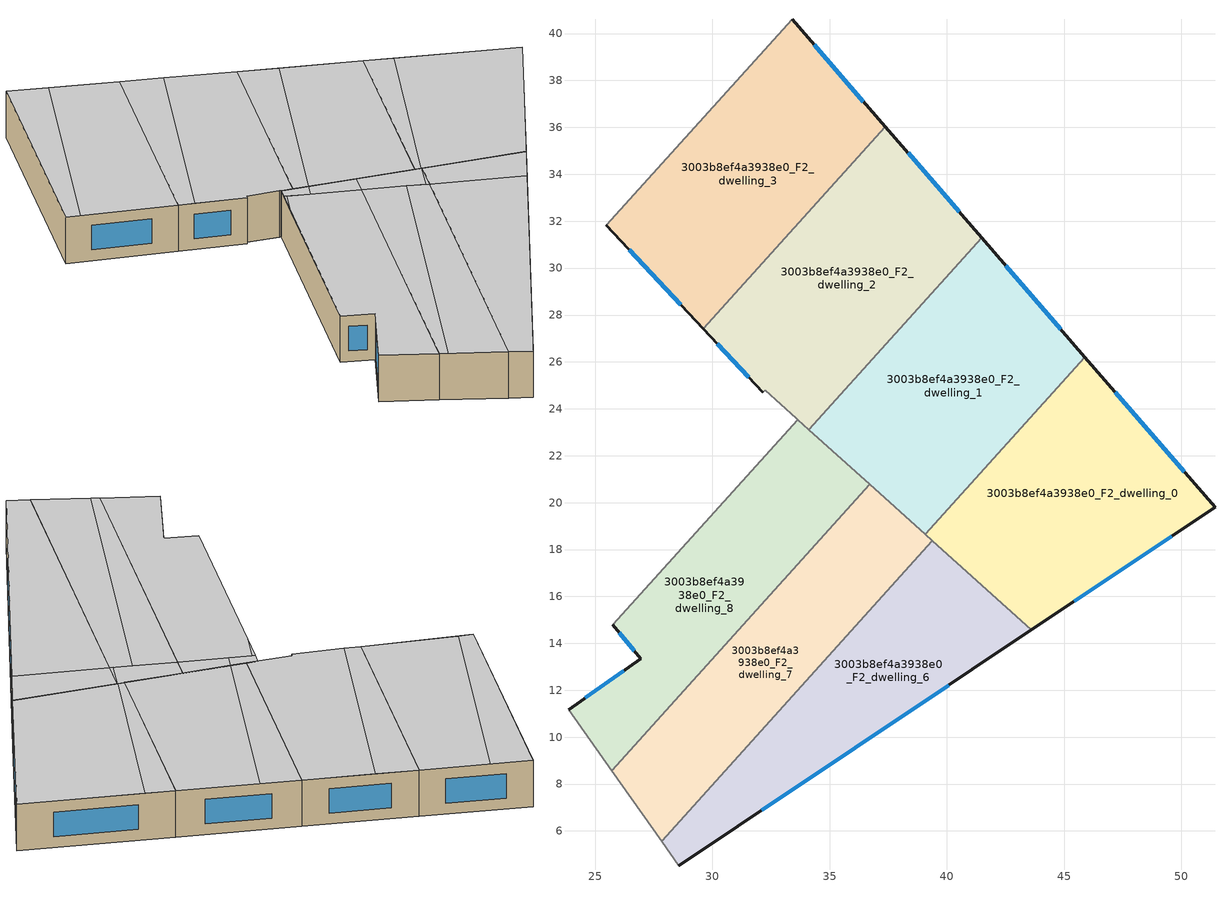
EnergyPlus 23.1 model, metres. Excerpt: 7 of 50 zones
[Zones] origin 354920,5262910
3003b8ef4a3938e0_F2_dwelling_0
 floor to 3003b8ef4a3938e0_F1_dwelling_0 (EU_floor_Construction): 45.89,26.21 51.43,19.8 43.6,14.57 39.08,18.65 z6
 wall outside (EU_wall_Construction): 43.6,14.57 51.43,19.8 45.89,26.21 z6:9
 wall to 3003b8ef4a3938e0_F2_dwelling_1 (EU_wall_Construction): 45.89,26.21 39.08,18.65 z6:9
 wall to 3003b8ef4a3938e0_F2_dwelling_6 (EU_wall_Construction): 39.38,18.37 43.6,14.57 z6:9
 wall to 3003b8ef4a3938e0_F2_dwelling_7 (EU_wall_Construction): 39.08,18.65 39.38,18.37 z6:9
 window (EU_Window_Construction): 50.13,21.31 47.19,24.71 / 45.44,15.8 49.6,18.58 z6.7:8.3
 ceiling to 3003b8ef4a3938e0_F3_dwelling_0 (EU_floor_Construction): 51.43,19.8 46.95,24.98 39.35,18.4 43.6,14.57 z9
 ceiling to 3003b8ef4a3938e0_F3_dwelling_1 (EU_floor_Construction): 46.95,24.98 45.88,26.21 39.08,18.65 39.35,18.4 z9
3003b8ef4a3938e0_F2_dwelling_1
 floor to 3003b8ef4a3938e0_F1_dwelling_1 (EU_floor_Construction): 41.48,31.29 45.89,26.21 39.08,18.65 34.12,23.11 z6
 wall outside (EU_wall_Construction): 45.89,26.21 41.48,31.29 z6:9
 wall to 3003b8ef4a3938e0_F2_dwelling_2 (EU_wall_Construction): 41.48,31.29 34.12,23.11 z6:9
 wall to 3003b8ef4a3938e0_F2_dwelling_8 (EU_wall_Construction): 34.12,23.11 36.71,20.78 z6:9
 wall to 3003b8ef4a3938e0_F2_dwelling_7 (EU_wall_Construction): 36.71,20.78 39.08,18.65 z6:9
 window (EU_Window_Construction): 44.85,27.4 42.52,30.09 z6.7:8.3
 ceiling to 3003b8ef4a3938e0_F3_dwelling_1 (EU_floor_Construction): 39.08,18.65 45.88,26.21 42.94,29.61 34.77,22.53 z9
 ceiling to 3003b8ef4a3938e0_F3_dwelling_2 (EU_floor_Construction): 42.94,29.61 41.48,31.29 34.12,23.11 34.77,22.53 z9
3003b8ef4a3938e0_F2_dwelling_2
 floor to 3003b8ef4a3938e0_F1_dwelling_2 (EU_floor_Construction): 37.38,36.02 41.48,31.29 34.12,23.11 32.26,24.79 32.15,24.71 29.62,27.41 z6
 wall outside (EU_wall_Construction): 41.48,31.29 37.38,36.02 / 29.62,27.41 32.15,24.71 z6:9
 wall to 3003b8ef4a3938e0_F2_dwelling_3 (EU_wall_Construction): 37.38,36.02 29.62,27.41 z6:9
 wall to 3003b8ef4a3938e0_F2_dwelling_9 (EU_wall_Construction): 32.15,24.71 32.26,24.79 33.58,23.6 33.64,23.54 z6:9
 wall to 3003b8ef4a3938e0_F2_dwelling_8 (EU_wall_Construction): 33.64,23.54 34.12,23.11 z6:9
 window (EU_Window_Construction): 40.52,32.4 38.34,34.91 / 30.22,26.77 31.56,25.34 z6.7:8.3
 ceiling to 3003b8ef4a3938e0_F3_dwelling_2 (EU_floor_Construction): 34.12,23.11 41.48,31.29 38.91,34.26 30.24,26.75 32.15,24.71 32.26,24.79 z9
 ceiling to 3003b8ef4a3938e0_F3_dwelling_3 (EU_floor_Construction): 38.91,34.26 37.38,36.02 29.62,27.41 30.24,26.75 z9
3003b8ef4a3938e0_F2_dwelling_3
 floor to 3003b8ef4a3938e0_F1_dwelling_3 (EU_floor_Construction): 33.4,40.61 37.38,36.02 29.62,27.41 25.48,31.82 z6
 wall outside (EU_wall_Construction): 37.38,36.02 33.4,40.61 / 25.48,31.82 29.62,27.41 z6:9
 wall to 3003b8ef4a3938e0_F2_dwelling_4 (EU_wall_Construction): 33.4,40.61 25.48,31.82 z6:9
 window (EU_Window_Construction): 36.45,37.1 34.34,39.53 / 26.45,30.78 28.65,28.44 z6.7:8.3
 ceiling to 3003b8ef4a3938e0_F3_dwelling_3 (EU_floor_Construction): 29.62,27.41 37.38,36.02 34.89,38.89 26.18,31.35 26.04,31.22 z9
 ceiling to 3003b8ef4a3938e0_F3_dwelling_4 (EU_floor_Construction): 34.89,38.89 33.4,40.61 25.48,31.82 26.04,31.23 z9
3003b8ef4a3938e0_F2_dwelling_6
 floor to 3003b8ef4a3938e0_F1_dwelling_6 (EU_floor_Construction): 43.6,14.57 28.57,4.51 27.84,5.55 39.38,18.37 z6
 wall outside (EU_wall_Construction): 28.57,4.51 43.6,14.57 z6:9
 wall to 3003b8ef4a3938e0_F2_dwelling_7 (EU_wall_Construction): 39.38,18.37 27.84,5.55 z6:9
 wall adiabatic (EU_wall_Construction): 27.84,5.55 28.57,4.51 z6:9
 window (EU_Window_Construction): 32.1,6.88 40.07,12.21 z6.7:8.3
 ceiling to 3003b8ef4a3938e0_F3_dwelling_6 (EU_floor_Construction): 41.77,13.34 38.38,17.26 27.84,5.55 28.57,4.51 z9
 ceiling adiabatic (EU_roof_Construction): 43.6,14.57 39.38,18.37 38.38,17.26 41.77,13.34 z9
3003b8ef4a3938e0_F2_dwelling_7
 floor to 3003b8ef4a3938e0_F1_dwelling_7 (EU_floor_Construction): 39.38,18.37 27.84,5.55 25.71,8.56 36.71,20.78 z6
 wall to 3003b8ef4a3938e0_F2_dwelling_8 (EU_wall_Construction): 36.71,20.78 25.71,8.56 z6:9
 wall adiabatic (EU_wall_Construction): 25.71,8.56 27.84,5.55 z6:9
 ceiling to 3003b8ef4a3938e0_F3_dwelling_7 (EU_floor_Construction): 37.57,18.2 36.01,20 25.71,8.56 25.99,8.17 z9
 ceiling to 3003b8ef4a3938e0_F3_dwelling_6 (EU_floor_Construction): 27.84,5.55 38.38,17.26 37.57,18.2 25.99,8.17 z9
 ceiling to 3003b8ef4a3938e0_F3_dwelling_1 (EU_floor_Construction): 39.35,18.4 36.71,20.78 36.01,20 38.24,17.43 z9
 ceiling to 3003b8ef4a3938e0_F3_dwelling_0 (EU_floor_Construction): 38.38,17.26 39.38,18.37 39.35,18.4 38.24,17.43 z9
3003b8ef4a3938e0_F2_dwelling_8
 floor to 3003b8ef4a3938e0_F1_dwelling_8 (EU_floor_Construction): 36.71,20.78 25.71,8.56 23.87,11.16 26.94,13.34 25.76,14.79 33.64,23.54 z6
 wall outside (EU_wall_Construction): 25.76,14.79 26.94,13.34 23.87,11.16 z6:9
 wall adiabatic (EU_wall_Construction): 23.87,11.16 25.71,8.56 z6:9
 wall to 3003b8ef4a3938e0_F2_dwelling_9 (EU_wall_Construction): 33.64,23.54 25.76,14.79 z6:9
 window (EU_Window_Construction): 26.22,12.83 24.59,11.67 / 26.04,14.45 26.67,13.68 z6.7:8.3
 ceiling to 3003b8ef4a3938e0_F3_dwelling_7 (EU_floor_Construction): 26.94,13.34 23.87,11.16 25.71,8.56 36.01,20 33.41,23 32.26,22 25.76,14.79 z9
 ceiling to 3003b8ef4a3938e0_F3_dwelling_1 (EU_floor_Construction): 36.01,20 36.71,20.78 34.77,22.53 34.23,22.06 z9
 ceiling to 3003b8ef4a3938e0_F3_dwelling_8 (EU_floor_Construction): 33.41,23 33.29,23.14 32.26,22 z9
 ceiling to 3003b8ef4a3938e0_F3_dwelling_2 (EU_floor_Construction): 34.77,22.53 33.64,23.54 33.29,23.14 34.23,22.06 z9
[Building]
EU S2 Campaign: North Axis=0; Terrain=City; Solar Distribution=FullExterior
[Site:Location]
Budapest.Ferenc.Liszt.Intl.AP: Latitude=47.437; Longitude=19.256; Time Zone=1; Elevation=185
[SizingPeriod:WeatherFileDays]
AnnualSizingPeriod: Begin Month=1; Begin Day of Month=1; End Month=12; End Day of Month=31; Day of Week for Start Day=Monday; Use Weather File Daylight Saving Period=No; Use Weather File Rain and Snow Indicators=No
[MATERIAL]
EU_InternalMass_Material: Roughness=MediumRough; Thickness=0.1; Conductivity=1; Density=1800; Specific Heat=900; Thermal Absorptance=0.9; Solar Absorptance=0.7; Visible Absorptance=0.7
[MATERIAL:NOMASS] Roughness=MediumRough; Thermal Absorptance=0.9; Solar Absorptance=0.7; Visible Absorptance=0.7
Name | Thermal Resistance
EU_wall_NoMass | 0.832559
EU_roof_NoMass | 1.39638
EU_floor_NoMass | 0.872794
[WINDOWMATERIAL:SIMPLEGLAZINGSYSTEM]
EU_Window_SimpleGlazing: UFactor=2.79869; Solar Heat Gain Coefficient=0.75; Visible Transmittance=0.75
[CONSTRUCTION]
EU_wall_Construction: EU_wall_NoMass
EU_roof_Construction: EU_roof_NoMass
EU_floor_Construction: EU_floor_NoMass
EU_Window_Construction: EU_Window_SimpleGlazing
EU_InternalMass_Construction: EU_InternalMass_Material
[ZONE] Type=1; Multiplier=1; Ceiling Height=autocalculate; Floor Area=autocalculate; Part of Total Floor Area=Yes
Name | Volume
3003b8ef4a3938e0_F2_dwelling_0 | 211.831
3003b8ef4a3938e0_F2_dwelling_1 | 211.857
3003b8ef4a3938e0_F2_dwelling_2 | 212.149
3003b8ef4a3938e0_F2_dwelling_3 | 211.867
3003b8ef4a3938e0_F2_dwelling_6 | 181.559
3003b8ef4a3938e0_F2_dwelling_7 | 181.623
3003b8ef4a3938e0_F2_dwelling_8 | 181.601
[INTERNALMASS] Construction=EU_InternalMass_Construction
Name | Zone or ZoneList | Surface Area
3003b8ef4a3938e0_F2_dwelling_0_EU_InternalMass | 3003b8ef4a3938e0_F2_dwelling_0 | 70.6104
3003b8ef4a3938e0_F2_dwelling_1_EU_InternalMass | 3003b8ef4a3938e0_F2_dwelling_1 | 70.6189
3003b8ef4a3938e0_F2_dwelling_2_EU_InternalMass | 3003b8ef4a3938e0_F2_dwelling_2 | 70.716
3003b8ef4a3938e0_F2_dwelling_3_EU_InternalMass | 3003b8ef4a3938e0_F2_dwelling_3 | 70.6223
3003b8ef4a3938e0_F2_dwelling_6_EU_InternalMass | 3003b8ef4a3938e0_F2_dwelling_6 | 60.5195
3003b8ef4a3938e0_F2_dwelling_7_EU_InternalMass | 3003b8ef4a3938e0_F2_dwelling_7 | 60.5408
3003b8ef4a3938e0_F2_dwelling_8_EU_InternalMass | 3003b8ef4a3938e0_F2_dwelling_8 | 60.5333
[OTHEREQUIPMENT] Fuel Type=Electricity; Design Level Calculation Method=Watts/Area; Power per Zone Floor Area=1; Fraction Latent=0; Fraction Radiant=0; Fraction Lost=0; Carbon Dioxide Generation Rate=0; EndUse Subcategory=EU_Step8_InternalGains
Name | Zone or ZoneList or Space or SpaceList | Schedule
EU_Step8_InternalGain_3003b8ef4a3938e0_F2_dwelling_0_f000 | 3003b8ef4a3938e0_F2_dwelling_0 | EU_Step8_GainSchedule_3003b8ef4a3938e0_F2_dwelling_0_f000
EU_Step8_InternalGain_3003b8ef4a3938e0_F2_dwelling_1_f000 | 3003b8ef4a3938e0_F2_dwelling_1 | EU_Step8_GainSchedule_3003b8ef4a3938e0_F2_dwelling_1_f000
EU_Step8_InternalGain_3003b8ef4a3938e0_F2_dwelling_2_f000 | 3003b8ef4a3938e0_F2_dwelling_2 | EU_Step8_GainSchedule_3003b8ef4a3938e0_F2_dwelling_2_f000
EU_Step8_InternalGain_3003b8ef4a3938e0_F2_dwelling_3_f000 | 3003b8ef4a3938e0_F2_dwelling_3 | EU_Step8_GainSchedule_3003b8ef4a3938e0_F2_dwelling_3_f000
EU_Step8_InternalGain_3003b8ef4a3938e0_F2_dwelling_6_f000 | 3003b8ef4a3938e0_F2_dwelling_6 | EU_Step8_GainSchedule_3003b8ef4a3938e0_F2_dwelling_6_f000
EU_Step8_InternalGain_3003b8ef4a3938e0_F2_dwelling_7_f000 | 3003b8ef4a3938e0_F2_dwelling_7 | EU_Step8_GainSchedule_3003b8ef4a3938e0_F2_dwelling_7_f000
EU_Step8_InternalGain_3003b8ef4a3938e0_F2_dwelling_8_f000 | 3003b8ef4a3938e0_F2_dwelling_8 | EU_Step8_GainSchedule_3003b8ef4a3938e0_F2_dwelling_8_f000
[ZONEVENTILATION:DESIGNFLOWRATE] Schedule=EU_AlwaysOn; Design Flow Rate Calculation Method=AirChanges/Hour; Air Changes per Hour=0.475469; Ventilation Type=Natural; Fan Pressure Rise=0; Fan Total Efficiency=1; Constant Term Coefficient=1; Temperature Term Coefficient=0; Velocity Term Coefficient=0; Velocity Squared Term Coefficient=0; Minimum Indoor Temperature=-100; Maximum Indoor Temperature=100; Delta Temperature=-100; Minimum Outdoor Temperature=-100; Maximum Outdoor Temperature=100; Maximum Wind Speed=40
Name | Zone or ZoneList or Space or SpaceList
EU_ConstantAir_3003b8ef4a3938e0_F2_dwelling_0 | 3003b8ef4a3938e0_F2_dwelling_0
EU_ConstantAir_3003b8ef4a3938e0_F2_dwelling_1 | 3003b8ef4a3938e0_F2_dwelling_1
EU_ConstantAir_3003b8ef4a3938e0_F2_dwelling_2 | 3003b8ef4a3938e0_F2_dwelling_2
EU_ConstantAir_3003b8ef4a3938e0_F2_dwelling_3 | 3003b8ef4a3938e0_F2_dwelling_3
EU_ConstantAir_3003b8ef4a3938e0_F2_dwelling_6 | 3003b8ef4a3938e0_F2_dwelling_6
EU_ConstantAir_3003b8ef4a3938e0_F2_dwelling_7 | 3003b8ef4a3938e0_F2_dwelling_7
EU_ConstantAir_3003b8ef4a3938e0_F2_dwelling_8 | 3003b8ef4a3938e0_F2_dwelling_8
[HVACTEMPLATE:ZONE:IDEALLOADSAIRSYSTEM] System Availability Schedule=EU_AlwaysOn; Maximum Heating Supply Air Temperature=50; Minimum Cooling Supply Air Temperature=13; Maximum Heating Supply Air Humidity Ratio=0.0156; Minimum Cooling Supply Air Humidity Ratio=0.0077; Heating Limit=NoLimit; Cooling Limit=NoLimit; Heating Availability Schedule=EU_AlwaysOn; Cooling Availability Schedule=EU_CoolingOff; Dehumidification Control Type=ConstantSensibleHeatRatio; Cooling Sensible Heat Ratio=0.7; Dehumidification Setpoint=60; Humidification Control Type=None; Humidification Setpoint=30; Outdoor Air Method=None; Outdoor Air Flow Rate per Person=0.00944; Outdoor Air Flow Rate per Zone Floor Area=0; Outdoor Air Flow Rate per Zone=0; Demand Controlled Ventilation Type=None; Outdoor Air Economizer Type=NoEconomizer; Heat Recovery Type=None; Sensible Heat Recovery Effectiveness=0.7; Latent Heat Recovery Effectiveness=0.65
Name | Template Thermostat
3003b8ef4a3938e0_F2_dwelling_0 | EU_HeatOnly_3003b8ef4a3938e0_F2_dwelling_0
3003b8ef4a3938e0_F2_dwelling_1 | EU_HeatOnly_3003b8ef4a3938e0_F2_dwelling_1
3003b8ef4a3938e0_F2_dwelling_2 | EU_HeatOnly_3003b8ef4a3938e0_F2_dwelling_2
3003b8ef4a3938e0_F2_dwelling_3 | EU_HeatOnly_3003b8ef4a3938e0_F2_dwelling_3
3003b8ef4a3938e0_F2_dwelling_6 | EU_HeatOnly_3003b8ef4a3938e0_F2_dwelling_6
3003b8ef4a3938e0_F2_dwelling_7 | EU_HeatOnly_3003b8ef4a3938e0_F2_dwelling_7
3003b8ef4a3938e0_F2_dwelling_8 | EU_HeatOnly_3003b8ef4a3938e0_F2_dwelling_8
[SIZING:ZONE] Zone Cooling Design Supply Air Temperature Input Method=SupplyAirTemperature; Zone Cooling Design Supply Air Temperature=13; Zone Heating Design Supply Air Temperature Input Method=SupplyAirTemperature; Zone Heating Design Supply Air Temperature=50; Zone Cooling Design Supply Air Humidity Ratio=0.008; Zone Heating Design Supply Air Humidity Ratio=0.008; Cooling Design Air Flow Method=DesignDay; Cooling Design Air Flow Rate=0; Cooling Minimum Air Flow per Zone Floor Area=0.000762; Cooling Minimum Air Flow=0; Cooling Minimum Air Flow Fraction=0.2; Heating Design Air Flow Method=DesignDay; Heating Design Air Flow Rate=0; Heating Maximum Air Flow per Zone Floor Area=0.002032; Heating Maximum Air Flow=0.141576; Heating Maximum Air Flow Fraction=0.3; Account for Dedicated Outdoor Air System=No; Dedicated Outdoor Air System Control Strategy=NeutralSupplyAir; Dedicated Outdoor Air Low Setpoint Temperature for Design=autosize; Dedicated Outdoor Air High Setpoint Temperature for Design=autosize; Zone Load Sizing Method=Sensible Load Only No Latent Load; Zone Latent Cooling Design Supply Air Humidity Ratio Input Method=HumidityRatioDifference; Zone Cooling Design Supply Air Humidity Ratio Difference=0.005; Zone Latent Heating Design Supply Air Humidity Ratio Input Method=HumidityRatioDifference; Zone Humidification Design Supply Air Humidity Ratio Difference=0.005
3003b8ef4a3938e0_F2_dwelling_0; 3003b8ef4a3938e0_F2_dwelling_1; 3003b8ef4a3938e0_F2_dwelling_2; 3003b8ef4a3938e0_F2_dwelling_3; 3003b8ef4a3938e0_F2_dwelling_6; 3003b8ef4a3938e0_F2_dwelling_7; 3003b8ef4a3938e0_F2_dwelling_8
[SCHEDULE:CONSTANT]
Name | Hourly Value
EU_AlwaysOn | 1
EU_CoolingOff | 0
[SCHEDULE:FILE] Column Number=1; Rows to Skip at Top=0; Number of Hours of Data=8760; Column Separator=Comma; Interpolate to Timestep=No; Minutes per Item=60; Adjust Schedule for Daylight Savings=Yes
Name | File
EU_Step8_GainSchedule_3003b8ef4a3938e0_F2_dwelling_0_f000 | ../../schedules/3003b8ef4a3938e0/3003b8ef4a3938e0_F2_dwelling_0_f000_gain.csv
EU_Step8_GainSchedule_3003b8ef4a3938e0_F2_dwelling_1_f000 | ../../schedules/3003b8ef4a3938e0/3003b8ef4a3938e0_F2_dwelling_1_f000_gain.csv
EU_Step8_GainSchedule_3003b8ef4a3938e0_F2_dwelling_2_f000 | ../../schedules/3003b8ef4a3938e0/3003b8ef4a3938e0_F2_dwelling_2_f000_gain.csv
EU_Step8_GainSchedule_3003b8ef4a3938e0_F2_dwelling_3_f000 | ../../schedules/3003b8ef4a3938e0/3003b8ef4a3938e0_F2_dwelling_3_f000_gain.csv
EU_Step8_GainSchedule_3003b8ef4a3938e0_F2_dwelling_6_f000 | ../../schedules/3003b8ef4a3938e0/3003b8ef4a3938e0_F2_dwelling_6_f000_gain.csv
EU_Step8_GainSchedule_3003b8ef4a3938e0_F2_dwelling_7_f000 | ../../schedules/3003b8ef4a3938e0/3003b8ef4a3938e0_F2_dwelling_7_f000_gain.csv
EU_Step8_GainSchedule_3003b8ef4a3938e0_F2_dwelling_8_f000 | ../../schedules/3003b8ef4a3938e0/3003b8ef4a3938e0_F2_dwelling_8_f000_gain.csv
